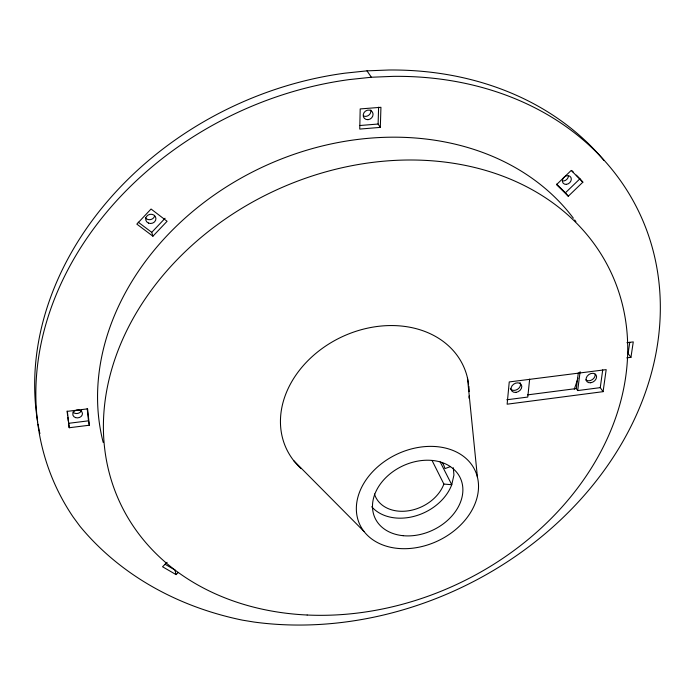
<?xml version="1.0" encoding="UTF-8"?>
<svg xmlns="http://www.w3.org/2000/svg" width="695" height="695" viewBox="0 0 695 695"><rect width="100%" height="100%" fill="white"/><g stroke="black" fill="none" stroke-linecap="round" stroke-linejoin="round"><path stroke-width="1.04" d="M380.321 127.393L380.938 107.299L360.192 108.933L359.749 129.079L380.321 127.393L378.115 124.031L378.61 107.169M529.651 379.123L527.774 397.054L506.742 399.79M603.095 391.659L606.179 369.627L509.244 381.929L507.133 404.195L603.095 391.659L600.263 387.636L577.693 390.573L576.329 388.557L578.318 372.841M577.693 390.573L580.108 371.686M600.263 387.636L602.721 369.844M629.774 342.288L628.098 353.581L630.947 357.334L626.76 357.864M630.947 357.334L633.275 341.905L626.942 342.678M152.917 236.204L136.828 224.12L151.058 209.013L167.087 221.271L152.917 236.204L151.745 232.356L165.097 218.256M167.104 562.324L162.543 566.755L176.052 574.609L178.32 572.419M579.934 178.789L582.862 182.168L568.284 196.233L565.417 192.802L579.934 178.789L576.294 175.123M450.386 466.632L444.93 468.595A37.582 28.599 -25.3 0 0 442.411 462.696M527.557 394.882L576.329 388.557M69.239 427.738L89.325 425.227L87.605 408.86L67.354 411.344L69.239 427.738L68.492 423.325L88.5 420.831L89.325 425.227M603.998 160.476A319.561 261.555 -25.2 0 0 388.835 70.004L366.969 70.855L344.902 73.175A319.561 261.555 -25.2 0 0 37.678 422.03M371.391 77.241L349.133 79.604A322.219 262.536 -25.2 0 0 73.244 517.141L79.908 526.211A357.725 293.603 -27.2 0 0 242.494 620.157L253.953 622.034A322.219 262.536 -25.2 0 0 652.397 369.392A322.219 262.536 -25.2 0 0 393.44 76.354L371.391 77.241L366.969 70.855M359.784 125.517L378.115 124.031M374.449 493.989A37.582 28.599 -25.3 0 0 408.113 510.851A37.582 28.599 -25.3 0 0 443.888 484.068L451.759 484.719L453.931 475.015L453.296 467.726M165.089 564.253L174.958 570.013L176.052 574.609M138.244 222.191L151.745 232.356M556.634 184.132L565.417 192.802M568.284 196.233L556.53 184.644L571.194 170.431L582.862 182.168M571.924 170.735L573.384 172.195M293.75 460.672L363.971 531.423M440.117 461.828L451.759 484.719A46.357 35.28 -25.3 0 1 414.793 516.15A46.357 35.28 -25.3 0 1 371.695 506.751M432.212 460.794L443.888 484.068M67.085 411.049L67.554 415.141M67.789 417.182L68.258 421.274M87.205 408.582L88.5 420.831M467.431 377.698L477.439 477.239A63.662 47.929 -25.3 0 1 397.418 548.364A63.662 47.929 -25.3 0 1 377.455 467.04A63.662 47.929 -25.3 0 1 477.439 477.239M577.893 378.158A242.529 197.745 -25.2 0 1 574.252 389.269M39.91 433.654A319.561 261.555 -25.2 0 1 39.467 431.56M39.241 430.509A319.561 261.555 -25.2 0 1 38.043 424.167M103.181 442.42A263.883 214.347 -25.2 0 1 260.469 168.051A263.883 214.347 -25.2 0 1 573.392 218.221M574.661 219.933A263.883 214.347 -25.2 0 1 575.912 221.662M595.129 374.188A5.664 4.274 -34.3 0 1 591.992 379.791A5.664 4.274 -34.3 0 1 585.798 379.852M520.034 382.632A5.708 4.405 -31.7 0 1 517.436 389.365A5.708 4.405 -31.7 0 1 510.286 388.566M301.074 468.578A97.682 77.666 -25.2 0 1 338.734 338.404A97.682 77.666 -25.2 0 1 468.595 384.014M468.847 386.168A97.682 77.666 -25.2 0 1 469.168 391.615M469.108 395.994A97.682 77.666 -25.2 0 1 468.977 398.174M568.423 176.235A4.839 3.944 -42.2 0 1 562.377 180.952M370.756 109.949A5.117 4.604 -39.3 0 1 368.871 115.127A5.117 4.604 -39.3 0 1 363.424 115.909M154.638 215.824A5.117 4.596 -10.9 0 1 150.624 219.568A5.117 4.596 -10.9 0 1 145.394 217.796M81.576 410.024A4.839 3.935 -8.4 0 1 77.883 413.377A4.839 3.935 -8.4 0 1 72.897 412.039M307.147 615.014A271.18 216.857 -25.2 0 0 616.065 284.281A271.18 216.857 -25.2 0 0 173.446 263.579A271.18 216.857 -25.2 0 0 307.147 615.014M403.169 535.697A47.104 35.454 -25.3 0 0 462.019 482.808A47.104 35.454 -25.3 0 0 387.871 475.719A47.104 35.454 -25.3 0 0 403.169 535.697M590.68 382.754A5.673 4.274 -34.3 0 0 596.171 375.109A5.673 4.274 -34.3 0 0 587.11 376.247A5.673 4.274 -34.3 0 0 590.68 382.754M515.942 392.38A5.716 4.405 -31.6 0 0 521.311 384.665A5.716 4.405 -31.6 0 0 512.015 385.829A5.716 4.405 -31.6 0 0 515.942 392.38M566.347 184.366A4.865 3.953 -42.1 0 0 570.943 177.468A4.865 3.953 -42.1 0 0 563.237 178.172A4.865 3.953 -42.1 0 0 566.347 184.366M368.003 119.679A5.143 4.613 -39.1 0 0 372.477 112.13A5.143 4.613 -39.1 0 0 363.928 112.79A5.143 4.613 -39.1 0 0 368.003 119.679M148.522 223.086A5.143 4.604 -11.1 0 0 155.923 218.395A5.143 4.604 -11.1 0 0 147.992 215.111A5.143 4.604 -11.1 0 0 148.522 223.086M75.564 417.617A4.856 3.944 -8.5 0 0 82.436 413.334A4.856 3.944 -8.5 0 0 74.834 410.823A4.856 3.944 -8.5 0 0 75.564 417.617"/></g></svg>
